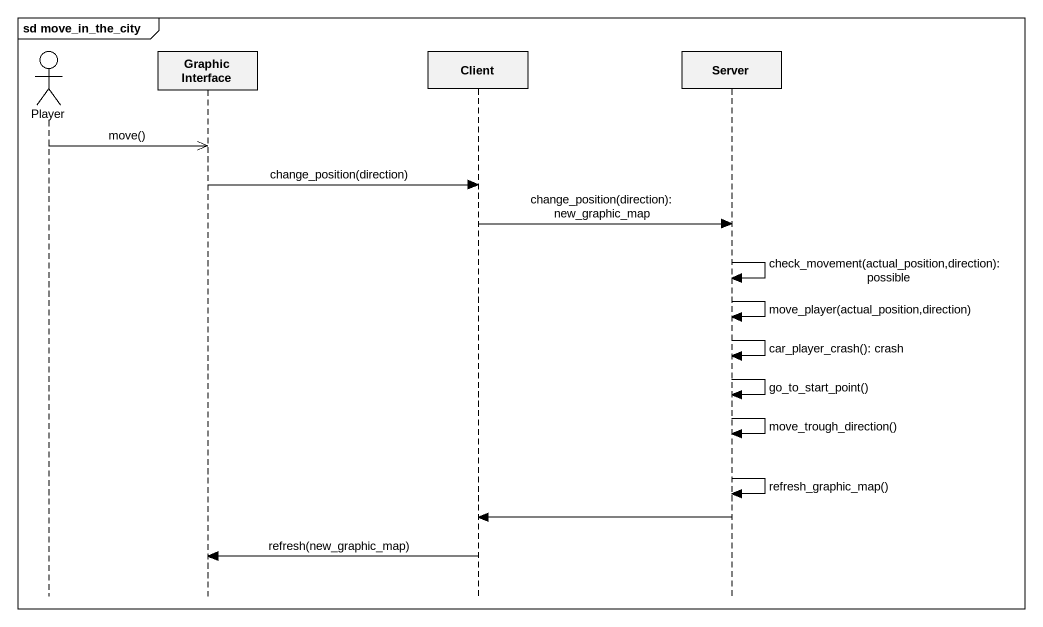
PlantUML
@startuml
mainframe sd move_in_the_city
hide footbox
actor Player
participant "Graphic Interface" as Graphic_Interface
participant Client
participant Server

Player ->> Graphic_Interface : move()
Graphic_Interface -> Client : change_position(direction)
Client -> Server : change_position(direction): new_graphic_map
Server -> Server : check_movement(actual_position,direction): possible
Server -> Server : move_player(actual_position,direction)
Server -> Server : car_player_crash(): crash
Server -> Server : go_to_start_point()
Server -> Server : move_trough_direction()
Server -> Server : refresh_graphic_map()
Server -> Client
Client -> Graphic_Interface : refresh(new_graphic_map)
@enduml
